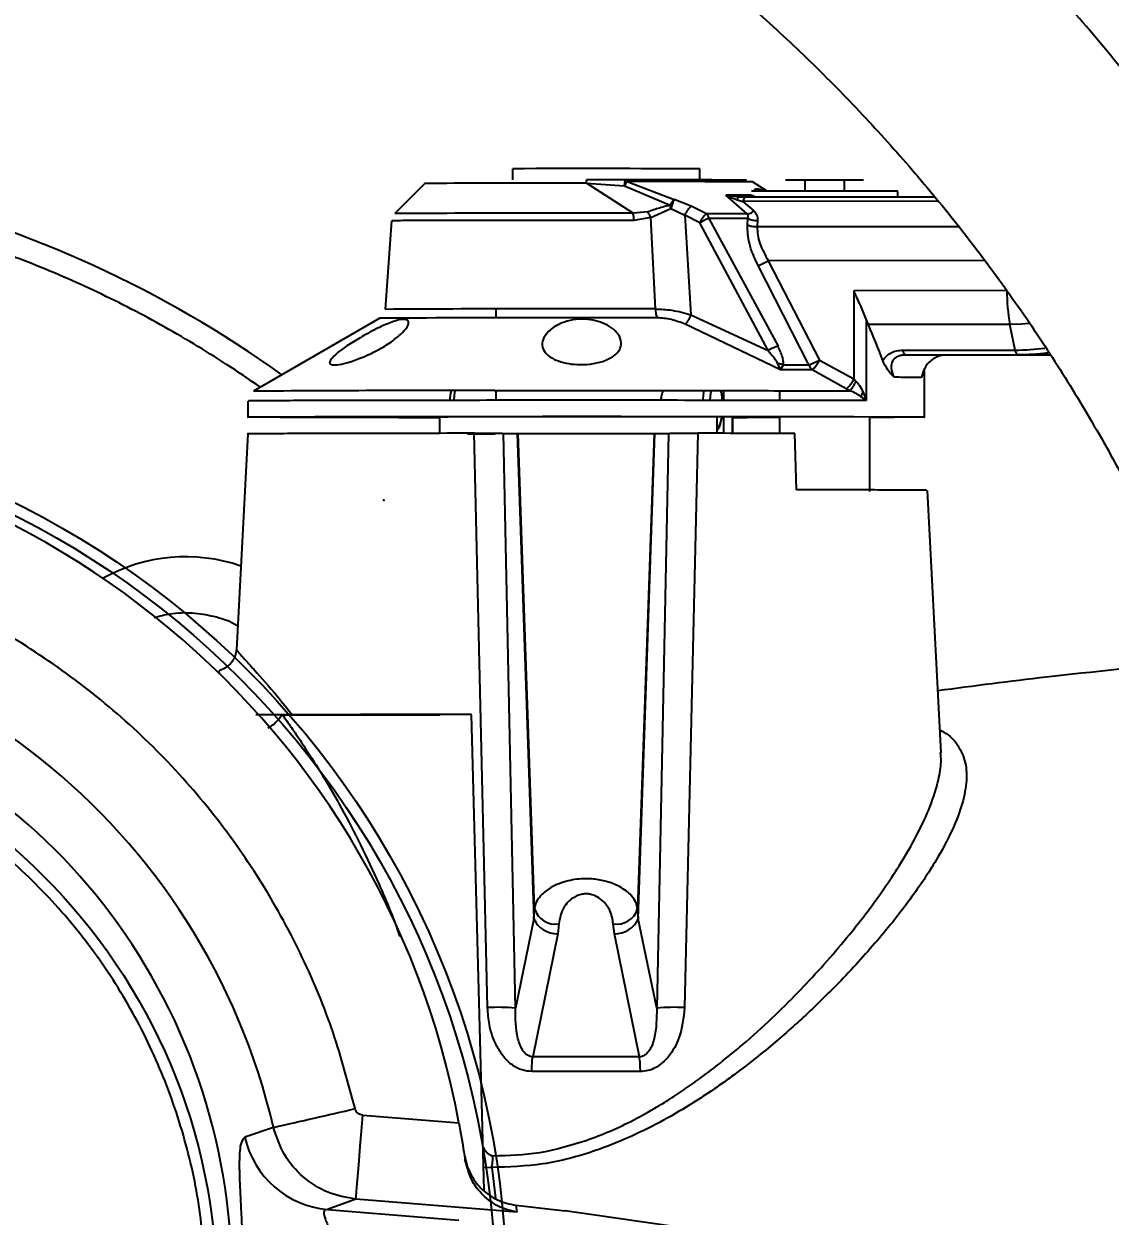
# Model space of a CAD drawing. Header units: millimetres. Extents: x 2016 to 4452, y 736 to 2459.
# Drawn here: x 3031.2 to 3127.5, y 1179.5 to 1285.2 of the extents above; entities that cross this region are included whole.
import ezdxf

# ---------------------------------------------------------------- set-up
doc = ezdxf.new("R2010")
doc.units = ezdxf.units.MM
doc.layers.add('AM_5', color=3, linetype='Continuous', lineweight=25)
doc.styles.add('SLDTEXTSTYLE1', font='txt.shx', dxfattribs={"width": 0.7, "bigfont": 'gbcbig.shx'})
doc.dimstyles.new('SLDDIMSTYLE12$0', dxfattribs={"dimtxt": 12, "dimasz": 10, "dimexe": 0, "dimexo": 0.0625, "dimgap": 0.875, "dimtad": 1, "dimdec": 1, "dimlfac": 1.8, "dimrnd": 1e-09, "dimzin": 12, "dimdsep": 46, "dimtxsty": 'SLDTEXTSTYLE1', "dimcen": 0.09, "dimdle": 8.16, "dimclrd": 3, "dimclre": 3, "dimadec": 0, "dimazin": 3, "dimtfac": 1, "dimtdec": 1, "dimtofl": 0, "dimtmove": 0, "dimatfit": 3, "dimfxl": 0, "dimfrac": 2, "dimtolj": 1, "dimlwd": 5, "dimlwe": 5, "dimarcsym": 0})
doc.dimstyles.new('SLDDIMSTYLE12$3', dxfattribs={"dimtxt": 12, "dimasz": 10, "dimexe": 0, "dimexo": 0.0625, "dimgap": 0.875, "dimtad": 1, "dimdec": 1, "dimlfac": 1.8, "dimrnd": 1e-09, "dimzin": 12, "dimdsep": 46, "dimtxsty": 'SLDTEXTSTYLE1', "dimcen": 0.09, "dimdle": 8.16, "dimclrd": 3, "dimclre": 3, "dimadec": 0, "dimazin": 3, "dimtfac": 1, "dimtdec": 1, "dimtofl": 0, "dimtmove": 0, "dimatfit": 3, "dimfxl": 0, "dimfrac": 2, "dimtolj": 1, "dimlwd": 5, "dimlwe": 5, "dimarcsym": 0})

# ---------------------------------------------------------------- blocks, each defined once
blk = doc.blocks.new('*D74')
at = {"layer": 'AM_5', "color": 3, "lineweight": 5, "transparency": 16777216}
blk.add_line((2995.83, 1173.04), (2995.83, 1356.14), dxfattribs=at)
at = {"layer": 'AM_5', "color": 3, "linetype": 'Continuous', "lineweight": 5, "transparency": 16777216}
for p, q in [((3005.83, 1356.14), (3163.07, 1356.14)), ((3173.07, 1246.84), (3173.07, 1356.14))]:
    blk.add_line(p, q, dxfattribs=at)
at = {"layer": 'AM_5', "color": 3, "transparency": 16777216}
for points in [[(3005.83, 1357.8), (3005.83, 1354.47), (2995.83, 1356.14)], [(3163.07, 1357.8), (3163.07, 1354.47), (3173.07, 1356.14)]]:
    blk.add_solid(points, dxfattribs=at)
at = {"layer": 'Defpoints', "color": 0, "transparency": 16777216}
for p in [(3173.07, 1356.14), (3173.07, 1246.77), (2995.83, 1172.98)]:
    blk.add_point(p, dxfattribs=at)
at = {"layer": 'AM_5', "color": 0, "transparency": 16777216, "insert": (3084.45, 1363.01), "char_height": 12, "attachment_point": 5, "style": 'SLDTEXTSTYLE1'}
blk.add_mtext('\\A1;178', dxfattribs=at)
blk = doc.blocks.new('*D63')
at = {"layer": 'AM_5', "color": 3, "lineweight": 5, "transparency": 16777216}
blk.add_line((3289.05, 1289.98), (3320.29, 1289.98), dxfattribs=at)
at = {"layer": 'AM_5', "color": 3, "linetype": 'Continuous', "lineweight": 5, "transparency": 16777216}
for p, q in [((3320.29, 1279.98), (3320.29, 1182.54)), ((2995.91, 1172.54), (3320.29, 1172.54))]:
    blk.add_line(p, q, dxfattribs=at)
at = {"layer": 'AM_5', "color": 3, "transparency": 16777216}
for points in [[(3318.63, 1279.98), (3321.96, 1279.98), (3320.29, 1289.98)], [(3318.63, 1182.54), (3321.96, 1182.54), (3320.29, 1172.54)]]:
    blk.add_solid(points, dxfattribs=at)
at = {"layer": 'Defpoints', "color": 0, "transparency": 16777216}
for p in [(3288.98, 1289.98), (2995.85, 1172.54), (3320.29, 1172.54)]:
    blk.add_point(p, dxfattribs=at)
at = {"layer": 'AM_5', "color": 0, "transparency": 16777216, "insert": (3313.42, 1231.26), "char_height": 12, "attachment_point": 5, "rotation": 90, "style": 'SLDTEXTSTYLE1'}
blk.add_mtext('\\A1;115', dxfattribs=at)
blk = doc.blocks.new('*D69')
at = {"layer": 'AM_5', "color": 3, "linetype": 'Continuous', "lineweight": 5, "transparency": 16777216}
blk.add_line((3142.27, 1341.24), (3116.46, 1309.19), dxfattribs=at)
at = {"layer": 'AM_5', "color": 3, "lineweight": 5, "transparency": 16777216}
for p, q in [((3063.05, 1242.99), (3063.23, 1242.99)), ((3063.14, 1242.9), (3063.14, 1243.08))]:
    blk.add_line(p, q, dxfattribs=at)
at = {"layer": 'AM_5', "color": 3, "transparency": 16777216}
blk.add_solid([(3115.16, 1310.24), (3117.76, 1308.15), (3110.19, 1301.41)], dxfattribs=at)
at = {"layer": 'Defpoints', "color": 0, "transparency": 16777216}
for p in [(3110.19, 1301.41), (3016.1, 1184.58)]:
    blk.add_point(p, dxfattribs=at)
at = {"layer": 'AM_5', "color": 0, "transparency": 16777216, "insert": (3127.14, 1333.43), "char_height": 12, "attachment_point": 5, "rotation": 51.1543, "style": 'SLDTEXTSTYLE1'}
blk.add_mtext('\\A1;%%C420', dxfattribs=at)

msp = doc.modelspace()

# ---------------------------------------------------------------- linework, layer by layer
at = {"color": 7, "linetype": 'Continuous', "lineweight": 25}
for p, q in [((3074.589, 1271.375), (3074.589, 1272.375)), ((3091.171, 1271.367), (3091.171, 1272.367)), ((3066.782, 1271.061), (3064.114, 1268.392)), ((3081.1, 1271.091), (3077.135, 1271.09)), ((3084.582, 1271.383), (3081.099, 1271.383)), ((3085.247, 1268.427), (3081.1, 1271.091)), ((3081.1, 1271.091), (3084.486, 1270.851)), ((3084.486, 1270.851), (3084.51, 1271.131)), ((3084.486, 1270.851), (3088.519, 1269.132)), ((3084.538, 1271.298), (3084.56, 1271.364)), ((3084.56, 1271.364), (3084.582, 1271.383)), ((3084.713, 1271.23), (3088.878, 1269.643)), ((3097.129, 1270.375), (3095.819, 1271.2)), ((3100.491, 1271.36), (3098.759, 1271.366)), ((3100.491, 1270.38), (3100.491, 1271.36)), ((3103.955, 1271.36), (3100.491, 1271.36)), ((3105.687, 1271.366), (3103.955, 1271.36)), ((3103.955, 1271.36), (3103.955, 1270.38)), ((3090.39, 1269.05), (3088.878, 1269.643)), ((3095.349, 1268.379), (3093.459, 1270.031)), ((3093.459, 1270.031), (3094.486, 1269.61)), ((3094.241, 1269.915), (3093.459, 1270.031)), ((3094.506, 1269.876), (3094.241, 1269.915)), ((3094.486, 1269.61), (3094.988, 1269.478)), ((3095.15, 1269.851), (3094.498, 1269.867)), ((3094.506, 1269.876), (3095.209, 1269.877)), ((3094.688, 1269.876), (3094.506, 1269.876)), ((3095.209, 1269.877), (3100.431, 1269.88)), ((3100.431, 1269.88), (3111.994, 1269.887)), ((3108.723, 1269.885), (3108.723, 1270.366)), ((3086.546, 1268.55), (3085.247, 1268.427)), ((3086.807, 1268.035), (3088.602, 1268.849)), ((3088.602, 1268.849), (3088.56, 1268.993)), ((3088.602, 1268.849), (3089.842, 1268.24)), ((3091.748, 1268.385), (3090.39, 1269.05)), ((3112.309, 1269.489), (3094.988, 1269.478)), ((3094.988, 1269.478), (3095.965, 1268.624)), ((3063.823, 1267.757), (3063.274, 1259.906)), ((3086.807, 1268.035), (3085.318, 1267.791)), ((3087.22, 1259.942), (3086.807, 1268.035)), ((3089.842, 1268.24), (3090.359, 1259.424)), ((3091.177, 1267.575), (3089.842, 1268.24)), ((3097.21, 1256.25), (3091.177, 1267.575)), ((3091.951, 1267.972), (3098.098, 1256.646)), ((3095.409, 1267.966), (3091.951, 1267.972)), ((3095.382, 1267.384), (3095.409, 1267.966)), ((3096.288, 1267.797), (3096.25, 1267.216)), ((3114.1, 1267.227), (3096.25, 1267.216)), ((3100.813, 1254.978), (3096.324, 1263.787)), ((3116.429, 1264.231), (3097.234, 1264.219)), ((3097.234, 1264.219), (3101.777, 1255.409)), ((3118.386, 1261.565), (3104.819, 1261.557)), ((3104.819, 1261.557), (3104.819, 1253.729)), ((3062.777, 1259.11), (3051.575, 1252.642)), ((3073.075, 1259.94), (3073.075, 1259.145)), ((3090.359, 1259.424), (3097.21, 1256.25)), ((3105.923, 1259.022), (3105.923, 1251.812)), ((3106.104, 1258.556), (3105.923, 1259.022)), ((3098.326, 1254.551), (3089.856, 1258.594)), ((3118.662, 1258.563), (3106.104, 1258.556)), ((3119.13, 1256.293), (3118.662, 1258.563)), ((3108.985, 1255.838), (3109.358, 1255.916)), ((3109.182, 1256.287), (3119.13, 1256.293)), ((3109.402, 1255.885), (3119.351, 1255.891)), ((3112.986, 1255.859), (3122.236, 1255.864)), ((3122.233, 1255.87), (3119.351, 1255.891)), ((3098.014, 1255.134), (3098.188, 1254.745)), ((3098.411, 1254.685), (3098.575, 1254.983)), ((3100.813, 1254.978), (3100.941, 1254.731)), ((3101.777, 1255.409), (3104.819, 1253.729)), ((3098.188, 1254.745), (3098.326, 1254.551)), ((3098.411, 1254.685), (3098.188, 1254.745)), ((3098.326, 1254.551), (3098.411, 1254.685)), ((3100.941, 1254.731), (3101.12, 1254.544)), ((3104.148, 1252.864), (3101.12, 1254.544)), ((3104.819, 1253.729), (3104.994, 1253.545)), ((3111.075, 1250.354), (3111.075, 1254.608)), ((3073.075, 1252.703), (3073.075, 1252.532)), ((3093.299, 1251.835), (3093.299, 1252.699)), ((3098.223, 1252.694), (3098.223, 1251.829)), ((3104.496, 1252.681), (3104.148, 1252.864)), ((3051.075, 1251.776), (3051.075, 1250.354)), ((3073.075, 1252.526), (3073.079, 1251.838)), ((3105.923, 1251.812), (3105.432, 1252.189)), ((3105.64, 1252.565), (3105.923, 1251.812)), ((3068.075, 1250.354), (3068.075, 1248.854)), ((3092.706, 1248.866), (3092.706, 1250.366)), ((3093.299, 1248.855), (3093.299, 1250.366)), ((3094.075, 1250.354), (3094.016, 1250.356)), ((3094.016, 1250.356), (3094.016, 1248.856)), ((3094.075, 1248.854), (3094.075, 1250.354)), ((3098.223, 1250.366), (3098.223, 1248.906)), ((3106.223, 1243.767), (3106.223, 1250.366)), ((3051.075, 1248.854), (3050.071, 1229.709)), ((3070.557, 1248.853), (3073.003, 1248.854)), ((3072.337, 1197.993), (3071.152, 1248.914)), ((3074.812, 1197.955), (3073.752, 1248.911)), ((3073.752, 1248.911), (3074.964, 1248.901)), ((3074.964, 1248.901), (3076.453, 1205.882)), ((3074.964, 1248.901), (3075.042, 1248.9)), ((3076.504, 1206.769), (3075.042, 1248.9)), ((3087.108, 1248.9), (3085.646, 1206.769)), ((3085.697, 1205.882), (3087.186, 1248.901)), ((3087.108, 1248.9), (3087.186, 1248.901)), ((3087.186, 1248.901), (3088.398, 1248.911)), ((3088.398, 1248.911), (3087.338, 1197.955)), ((3090.998, 1248.914), (3089.813, 1197.993)), ((3099.733, 1243.904), (3099.583, 1248.904)), ((3112.557, 1220.573), (3111.337, 1243.854)), ((3072.029, 1181.804), (3070.925, 1223.968)), ((3076.453, 1205.882), (3076.504, 1206.769)), ((3085.646, 1206.769), (3085.697, 1205.882)), ((3076.453, 1205.882), (3074.812, 1197.955)), ((3078.664, 1205.422), (3078.559, 1204.535)), ((3083.591, 1204.535), (3083.486, 1205.422)), ((3087.338, 1197.955), (3085.697, 1205.882)), ((3078.559, 1204.535), (3076.344, 1193.635)), ((3085.806, 1193.635), (3083.591, 1204.535)), ((3061.27, 1188.458), (3069.808, 1187.769)), ((3053.356, 1187.372), (3050.822, 1186.503)), ((3070.284, 1184.89), (3070.551, 1183.853)), ((3071.976, 1183.839), (3072.71, 1183.822)), ((3072.71, 1183.822), (3073.036, 1181.113)), ((3060.668, 1181.011), (3058.136, 1180.095)), ((3074.946, 1179.86), (3060.668, 1181.011)), ((3058.136, 1180.095), (3069.8, 1179.155)), ((3074.855, 1180.484), (3079.215, 1179.99)), ((3074.855, 1180.484), (3074.946, 1179.86))]:
    msp.add_line(p, q, dxfattribs=at)
at = {"color": 7, "linetype": 'Continuous', "lineweight": 25, "flags": 128}
for points in [[(3087.392, 1259.146), (3086.017, 1259.147), (3084.612, 1259.148), (3083.185, 1259.148), (3081.745, 1259.149), (3080.3, 1259.149), (3078.86, 1259.148), (3077.435, 1259.148), (3076.031, 1259.147)], [(3120.372, 1258.646), (3119.673, 1258.592), (3118.662, 1258.563)], [(3119.351, 1255.891), (3119.319, 1255.898), (3119.288, 1255.919), (3119.257, 1255.952), (3119.228, 1255.998), (3119.2, 1256.056), (3119.174, 1256.125), (3119.151, 1256.204), (3119.13, 1256.293)], [(3098.575, 1254.983), (3098.87, 1254.982), (3099.161, 1254.982), (3099.448, 1254.981), (3099.73, 1254.98), (3100.008, 1254.98), (3100.281, 1254.979), (3100.549, 1254.978), (3100.813, 1254.978)], [(3069.44, 1252.7), (3069.384, 1252.308), (3069.345, 1251.841)], [(3091.453, 1251.847), (3091.493, 1252.322), (3091.552, 1252.728)], [(3068.075, 1250.296), (3067.246, 1250.297), (3064.449, 1250.3), (3061.846, 1250.304), (3059.469, 1250.309), (3057.346, 1250.314), (3055.5, 1250.32), (3053.955, 1250.326), (3052.727, 1250.333), (3051.832, 1250.339), (3051.279, 1250.346), (3051.076, 1250.353), (3051.224, 1250.36), (3051.723, 1250.367), (3052.566, 1250.373), (3053.743, 1250.38), (3055.24, 1250.386), (3057.04, 1250.392), (3059.122, 1250.397), (3061.462, 1250.402), (3064.031, 1250.406), (3066.8, 1250.41), (3069.737, 1250.413), (3072.806, 1250.415), (3075.972, 1250.417), (3079.199, 1250.418), (3082.447, 1250.418), (3085.679, 1250.417), (3088.857, 1250.415), (3091.944, 1250.413), (3094.904, 1250.41), (3097.701, 1250.407), (3100.303, 1250.403), (3102.68, 1250.398), (3104.804, 1250.393), (3106.649, 1250.387), (3108.195, 1250.381), (3109.423, 1250.375), (3110.318, 1250.368), (3110.871, 1250.361), (3111.074, 1250.354), (3110.925, 1250.347), (3110.427, 1250.34), (3109.584, 1250.334), (3108.407, 1250.327), (3106.91, 1250.321), (3106.223, 1250.319)], [(3062.798, 1250.369), (3063.838, 1250.37), (3064.661, 1250.372), (3065.178, 1250.374), (3065.332, 1250.377), (3065.107, 1250.379), (3064.527, 1250.381), (3063.655, 1250.383), (3062.586, 1250.384), (3061.436, 1250.384), (3060.328, 1250.383), (3059.384, 1250.382), (3058.705, 1250.38), (3058.365, 1250.377), (3058.401, 1250.375), (3058.809, 1250.373), (3059.544, 1250.371), (3060.528, 1250.369), (3061.653, 1250.369), (3062.798, 1250.369)], [(3068.075, 1250.351), (3067.565, 1250.35), (3067.189, 1250.348), (3067.041, 1250.347), (3067.136, 1250.345), (3067.466, 1250.343), (3067.997, 1250.342), (3068.075, 1250.342)], [(3081.656, 1250.393), (3082.696, 1250.394), (3083.519, 1250.396), (3084.035, 1250.398), (3084.189, 1250.401), (3083.964, 1250.403), (3083.385, 1250.405), (3082.513, 1250.407), (3081.444, 1250.408), (3080.293, 1250.408), (3079.186, 1250.407), (3078.241, 1250.406), (3077.562, 1250.404), (3077.223, 1250.402), (3077.259, 1250.399), (3077.666, 1250.397), (3078.402, 1250.395), (3079.386, 1250.394), (3080.511, 1250.393), (3081.656, 1250.393)], [(3094.016, 1250.356), (3094.584, 1250.357), (3094.961, 1250.359), (3095.109, 1250.36), (3095.013, 1250.362), (3094.684, 1250.364), (3094.153, 1250.365), (3093.472, 1250.366), (3092.706, 1250.366)], [(3098.223, 1250.301), (3098.119, 1250.301), (3095.35, 1250.297), (3094.075, 1250.296)], [(3085.806, 1193.635), (3084.629, 1193.636), (3083.447, 1193.636), (3082.262, 1193.636), (3081.075, 1193.636), (3079.888, 1193.636), (3078.703, 1193.636), (3077.521, 1193.636), (3076.344, 1193.635)], [(3085.891, 1192.327), (3084.693, 1192.327), (3083.49, 1192.328), (3082.283, 1192.328), (3081.075, 1192.328), (3079.867, 1192.328), (3078.66, 1192.328), (3077.457, 1192.327), (3076.259, 1192.327)], [(3060.668, 1181.011), (3060.685, 1181.225), (3060.724, 1181.697), (3060.781, 1182.41), (3060.856, 1183.338), (3060.946, 1184.449), (3061.047, 1185.703), (3061.157, 1187.055), (3061.27, 1188.458)]]:
    msp.add_lwpolyline(points, dxfattribs=at)
at = {"color": 7, "linetype": 'Continuous', "lineweight": 25}
for centre, radius in [((2995.554, 1172.413), 78.5), ((2995.554, 1172.413), 77.5), ((2995.849, 1172.539), 52.5)]:
    msp.add_circle(centre, radius, dxfattribs=at)
for centre, radius, start, end in [((3080.875, -3034.984), 4307.364, 89.863044, 90.083616), ((3074.577, 346.231), 924.863, 89.841485, 90.482886), ((3087.192, 149.698), 1121.535, 89.559285, 90.126636), ((2995.554, 1172.413), 100.5, 54.37065, 76.35965), ((3090.048, -226.312), 1496.347, 89.785585, 89.869384), ((3102.13, 101.732), 1168.654, 89.676774, 90.313028), ((3078.721, -1166.399), 2434.835, 89.84643, 90.343727), ((3086.377, -2629.133), 3897.522, 89.868101, 89.921049), ((3133.645, 1261.453), 15.259, 179.57667, 190.91491), ((3073.009, -16.524), 1275.675, 89.864263, 90.459581), ((3079.593, -1654.061), 2914.012, 89.850034, 90.320855), ((3119.118, 1276.269), 19.976, 270.03668, 277.56628), ((3119.338, 1276.237), 20.345, 270.03668, 277.54673), ((3090.528, -2987.83), 4242.388, 89.85695, 89.894675), ((3068.269, -873.77), 2126.477, 89.874039, 90.449805), ((3081.833, -1612.671), 2863.057, 89.782405, 90.275337), ((2996.075, 1174.039), 75, 10.54851, 92.46086), ((3045.571, 1222.966), 15, 70.97396, 119.21781), ((2996.075, 1174.05), 58.809, 13.09228, 89.91829), ((2996.075, 1174.13), 53.574, 308.26934, 171.50515), ((3078.349, 1207.323), 1.927, 196.70211, 279.40565), ((3083.801, 1207.323), 1.927, 260.59454, 343.29737), ((3078.504, 1206.769), 2.234, 203.39428, 271.42772), ((3083.646, 1206.769), 2.234, 268.57245, 336.60531), ((3073.327, 1181.849), 16.174, 84.73329, 93.50893), ((3088.823, 1181.849), 16.174, 86.49111, 95.26667), ((3075.866, 1192.331), 10.025, 359.97591, 7.47448), ((2785.941, 2363.252), 1205.904, 282.812128, 283.164856), ((3058.891, 1188.335), 8.275, 192.79006, 264.76479)]:
    msp.add_arc(centre, radius, start, end, dxfattribs=at)
msp.add_ellipse((3081.075, 1246.52), major_axis=(-15.33, 38.74), ratio=0.6656463, start_param=4.677315, end_param=4.7599615, dxfattribs=at)
for points, knots in [([(2995.642, 1003.807), (2998.202, 1003.832), (3001.783, 1003.867), (3007.052, 1004.146), (3011.516, 1004.481), (3016.832, 1005.047), (3022.401, 1005.82), (3028.215, 1006.83), (3034.186, 1008.086), (3040.262, 1009.597), (3046.4, 1011.368), (3052.565, 1013.402), (3058.729, 1015.701), (3064.866, 1018.267), (3070.954, 1021.097), (3076.973, 1024.191), (3082.906, 1027.545), (3088.735, 1031.158), (3094.445, 1035.023), (3100.021, 1039.137), (3105.448, 1043.494), (3110.714, 1048.089), (3115.805, 1052.913), (3120.71, 1057.961), (3125.417, 1063.224), (3129.914, 1068.694), (3134.193, 1074.362), (3138.241, 1080.219), (3142.051, 1086.256), (3145.613, 1092.462), (3148.918, 1098.826), (3151.959, 1105.339), (3154.728, 1111.988), (3157.218, 1118.762), (3159.424, 1125.65), (3161.338, 1132.639), (3162.957, 1139.717), (3164.275, 1146.87), (3165.288, 1154.087), (3165.992, 1161.354), (3166.385, 1168.659), (3166.464, 1175.986), (3166.227, 1183.325), (3165.673, 1190.659), (3164.8, 1197.977), (3163.61, 1205.264), (3162.102, 1212.507), (3160.277, 1219.691), (3158.136, 1226.804), (3155.683, 1233.831), (3152.918, 1240.76), (3149.845, 1247.576), (3146.468, 1254.267), (3142.79, 1260.819), (3138.817, 1267.219), (3134.552, 1273.454), (3130.001, 1279.512), (3125.169, 1285.381), (3120.061, 1291.047), (3114.685, 1296.5), (3109.238, 1301.547), (3103.765, 1306.199), (3098.307, 1310.469), (3092.682, 1314.511), (3086.9, 1318.32), (3080.973, 1321.888), (3074.91, 1325.21), (3068.724, 1328.28), (3062.428, 1331.094), (3056.034, 1333.645), (3049.559, 1335.932), (3043.021, 1337.948), (3036.446, 1339.69), (3029.874, 1341.155), (3023.38, 1342.337), (3017.09, 1343.234), (3011.567, 1343.817), (3006.684, 1344.185), (3001.86, 1344.425), (2995.885, 1344.542), (2990.368, 1344.431), (2985.099, 1344.16), (2980.635, 1343.822), (2975.319, 1343.257), (2969.75, 1342.484), (2963.936, 1341.474), (2957.965, 1340.218), (2951.889, 1338.707), (2945.751, 1336.936), (2939.586, 1334.902), (2933.422, 1332.603), (2927.285, 1330.037), (2921.197, 1327.207), (2915.178, 1324.113), (2909.245, 1320.759), (2903.416, 1317.146), (2897.706, 1313.281), (2892.131, 1309.167), (2886.703, 1304.81), (2881.438, 1300.215), (2876.346, 1295.391), (2871.441, 1290.343), (2866.735, 1285.08), (2862.237, 1279.61), (2857.959, 1273.942), (2853.91, 1268.085), (2850.1, 1262.048), (2846.538, 1255.842), (2843.234, 1249.478), (2840.191, 1242.966), (2837.429, 1236.314), (2835.092, 1230.032), (2833.813, 1225.927), (2833.25, 1224.118)], [0, 0, 0, 0, 0.01020738, 0.01427401, 0.02103699, 0.02805607, 0.03558666, 0.0434511, 0.05157826, 0.05991132, 0.06840986, 0.07704394, 0.08579098, 0.09463359, 0.10355821, 0.11255405, 0.12161242, 0.13072624, 0.1398897, 0.14909794, 0.15834689, 0.16763314, 0.17695375, 0.18630622, 0.19568842, 0.20509849, 0.21453484, 0.22399606, 0.23348097, 0.24298851, 0.25251779, 0.26206801, 0.27163852, 0.28122873, 0.29083816, 0.30046642, 0.31011319, 0.31977821, 0.32946132, 0.33916239, 0.34888138, 0.35861831, 0.36837328, 0.37814642, 0.38793798, 0.39774825, 0.40757761, 0.41742653, 0.42729557, 0.4371854, 0.4470968, 0.45703069, 0.46698816, 0.47697044, 0.48697902, 0.49701559, 0.50708218, 0.51718117, 0.52731537, 0.53748817, 0.54770366, 0.5569145, 0.56612256, 0.57532659, 0.5845258, 0.59371913, 0.60290519, 0.61208206, 0.62124705, 0.63039624, 0.63952364, 0.64861966, 0.65766788, 0.66663751, 0.67546331, 0.68397889, 0.69196332, 0.69760555, 0.70350123, 0.71121989, 0.72142727, 0.72549391, 0.73225688, 0.73927596, 0.74680655, 0.754671, 0.76279816, 0.77113122, 0.77962976, 0.78826384, 0.79701087, 0.80585349, 0.81477811, 0.82377394, 0.83283231, 0.84194614, 0.85110959, 0.86031783, 0.86956679, 0.87885303, 0.88817364, 0.89752611, 0.90690831, 0.91631839, 0.92575473, 0.93521596, 0.94470086, 0.95420841, 0.96373768, 0.97328791, 0.98285841, 0.99244862, 1, 1, 1, 1]), ([(2996.458, 1324.497), (2998.859, 1324.459), (3002.217, 1324.407), (3007.16, 1324.103), (3011.35, 1323.746), (3016.337, 1323.155), (3021.558, 1322.355), (3027.004, 1321.318), (3032.592, 1320.034), (3038.271, 1318.495), (3043.999, 1316.697), (3049.743, 1314.637), (3055.473, 1312.313), (3061.165, 1309.725), (3066.797, 1306.875), (3072.349, 1303.765), (3077.802, 1300.399), (3083.139, 1296.779), (3088.345, 1292.913), (3093.404, 1288.804), (3098.302, 1284.46), (3103.025, 1279.887), (3107.561, 1275.094), (3111.897, 1270.088), (3116.022, 1264.879), (3119.924, 1259.475), (3123.593, 1253.888), (3127.02, 1248.127), (3130.194, 1242.203), (3133.108, 1236.128), (3135.752, 1229.913), (3138.121, 1223.571), (3140.205, 1217.114), (3142, 1210.555), (3143.5, 1203.906), (3144.698, 1197.183), (3145.595, 1190.397), (3146.171, 1183.563), (3146.445, 1177.496), (3146.393, 1173.713), (3146.373, 1172.219)], [0, 0, 0, 0, 0.0302952, 0.0423856, 0.0624901, 0.08336, 0.1057536, 0.1291426, 0.1533151, 0.1781023, 0.2033838, 0.2290707, 0.2550958, 0.2814075, 0.3079654, 0.3347376, 0.3616982, 0.3888263, 0.4161047, 0.4435189, 0.4710571, 0.4987089, 0.526466, 0.5543209, 0.5822674, 0.6103001, 0.6384144, 0.6666062, 0.6948723, 0.7232096, 0.7516156, 0.7800883, 0.8086258, 0.8372268, 0.86589, 0.8946146, 0.9234, 0.9522458, 0.9811519, 1, 1, 1, 1]), ([(3084.713, 1271.23), (3084.676, 1271.181), (3084.601, 1271.084), (3084.524, 1270.929), (3084.486, 1270.851)], [0, 0, 0, 0, 0.4999999, 1, 1, 1, 1]), ([(3084.51, 1271.131), (3084.514, 1271.147), (3084.522, 1271.181), (3084.528, 1271.213), (3084.53, 1271.254), (3084.536, 1271.278), (3084.538, 1271.297), (3084.538, 1271.298), (3084.538, 1271.298), (3084.538, 1271.298), (3084.538, 1271.298), (3084.538, 1271.298)], [0, 0, 0, 0, 0.2389858, 0.5080398, 0.541991, 0.9779056, 0.9941787, 0.998396, 0.9995247, 0.9999424, 1, 1, 1, 1]), ([(3091.347, 1271.332), (3092.12, 1271.334), (3093.692, 1271.339), (3095.027, 1271.346), (3095.447, 1271.354), (3094.885, 1271.362), (3093.417, 1271.369), (3091.086, 1271.376), (3088.081, 1271.38), (3085.735, 1271.382), (3084.582, 1271.383)], [0, 0, 0, 0, 0.12285433, 0.25, 0.37714567, 0.5, 0.62285433, 0.75, 0.87714567, 1, 1, 1, 1]), ([(3088.878, 1269.643), (3088.821, 1269.583), (3088.707, 1269.463), (3088.582, 1269.243), (3088.519, 1269.132)], [0, 0, 0, 0, 0.49999976, 1, 1, 1, 1]), ([(3088.878, 1269.643), (3088.857, 1269.589), (3088.822, 1269.499), (3088.75, 1269.3), (3088.679, 1269.091), (3088.627, 1268.928), (3088.602, 1268.849)], [0, 0, 0, 0, 0.3020871, 0.5042566, 0.7573872, 1, 1, 1, 1]), ([(3094.506, 1269.876), (3094.504, 1269.873), (3094.5, 1269.867), (3094.495, 1269.812), (3094.49, 1269.728), (3094.488, 1269.649), (3094.486, 1269.61)], [0, 0, 0, 0, 0.2509657, 0.5042502, 0.7553533, 1, 1, 1, 1]), ([(3095.648, 1270.024), (3095.705, 1270.022), (3095.783, 1270.018), (3095.898, 1269.981), (3095.927, 1269.971)], [0, 0, 0, 0, 0.73900763, 1, 1, 1, 1]), ([(3096.077, 1269.877), (3096.008, 1269.883), (3095.856, 1269.896), (3095.721, 1269.979), (3095.648, 1270.024)], [0, 0, 0, 0, 0.4538423, 1, 1, 1, 1]), ([(3096.231, 1270.565), (3096.082, 1270.556), (3095.928, 1270.546), (3095.977, 1270.376), (3095.979, 1270.37)], [0, 0, 0, 0, 0.9654312, 1, 1, 1, 1]), ([(3096.891, 1270.374), (3096.885, 1270.377), (3096.562, 1270.544), (3096.395, 1270.555), (3096.231, 1270.565)], [0, 0, 0, 0, 0.01826751, 1, 1, 1, 1]), ([(3088.519, 1269.132), (3088.405, 1269.107), (3088.091, 1269.037), (3087.424, 1268.837), (3086.89, 1268.662), (3086.546, 1268.55)], [0, 0, 0, 0, 0.1685849, 0.4640042, 1, 1, 1, 1]), ([(3086.807, 1268.035), (3086.768, 1268.129), (3086.691, 1268.316), (3086.594, 1268.472), (3086.546, 1268.55)], [0, 0, 0, 0, 0.5021578, 1, 1, 1, 1]), ([(3088.56, 1268.993), (3088.56, 1268.993), (3088.56, 1268.993), (3088.559, 1268.994), (3088.559, 1268.995), (3088.558, 1268.998), (3088.557, 1269.003), (3088.554, 1269.014), (3088.548, 1269.034), (3088.536, 1269.075), (3088.526, 1269.11), (3088.519, 1269.132)], [0, 0, 0, 0, 0.0018062, 0.0050143, 0.0156365, 0.0312939, 0.0626084, 0.1252346, 0.2504656, 0.5007583, 1, 1, 1, 1]), ([(3089.842, 1268.24), (3089.883, 1268.326), (3089.968, 1268.501), (3090.115, 1268.739), (3090.263, 1268.936), (3090.348, 1269.013), (3090.39, 1269.05)], [0, 0, 0, 0, 0.2446192, 0.500002, 0.7553836, 1, 1, 1, 1]), ([(3095.349, 1268.379), (3095.397, 1268.381), (3095.492, 1268.385), (3095.649, 1268.434), (3095.81, 1268.512), (3095.913, 1268.587), (3095.965, 1268.624)], [0, 0, 0, 0, 0.24745294, 0.49996774, 0.75249916, 1, 1, 1, 1]), ([(3095.965, 1268.624), (3096.063, 1268.513), (3096.271, 1268.276), (3096.282, 1267.963), (3096.288, 1267.797)], [0, 0, 0, 0, 0.4714528, 1, 1, 1, 1]), ([(3052.194, 1253), (3051.207, 1253.693), (3048.32, 1255.645), (3043.415, 1258.592), (3037.404, 1261.665), (3032.721, 1263.669), (3029.469, 1264.897), (3027.714, 1265.521), (3025.949, 1266.112), (3024.174, 1266.67), (3022.387, 1267.193), (3020.591, 1267.686), (3019.386, 1267.985), (3018.783, 1268.135)], [0.65781874, 0.65781874, 0.65781874, 0.65781874, 0.69137704, 0.75475777, 0.81692516, 0.87909753, 0.89638416, 0.91365554, 0.93091785, 0.94817727, 0.96543998, 0.98271217, 1, 1, 1, 1]), ([(3085.318, 1267.791), (3083.828, 1267.791), (3080.847, 1267.792), (3076.313, 1267.791), (3072.128, 1267.787), (3068.543, 1267.781), (3065.842, 1267.773), (3064.123, 1267.764), (3063.945, 1267.758), (3063.859, 1267.755)], [0, 0, 0, 0, 0.1441916, 0.2883832, 0.4325748, 0.5767663, 0.7209579, 0.8651495, 1, 1, 1, 1]), ([(3091.177, 1267.575), (3091.221, 1267.662), (3091.311, 1267.839), (3091.465, 1268.078), (3091.618, 1268.275), (3091.705, 1268.349), (3091.748, 1268.385)], [0, 0, 0, 0, 0.2444002, 0.4999702, 0.7555548, 1, 1, 1, 1]), ([(3091.579, 1267.801), (3091.578, 1267.801), (3091.578, 1267.801), (3091.577, 1267.801), (3091.575, 1267.8), (3091.571, 1267.797), (3091.563, 1267.794), (3091.549, 1267.786), (3091.519, 1267.771), (3091.46, 1267.739), (3091.342, 1267.674), (3091.243, 1267.615), (3091.177, 1267.575)], [0, 0, 0, 0, 0.001045, 0.0030652, 0.0082812, 0.0169208, 0.0325456, 0.063795, 0.126292, 0.2512729, 0.5011292, 1, 1, 1, 1]), ([(3091.951, 1267.972), (3091.893, 1267.948), (3091.778, 1267.901), (3091.645, 1267.834), (3091.579, 1267.801)], [0, 0, 0, 0, 0.5000001, 1, 1, 1, 1]), ([(3091.748, 1268.385), (3091.79, 1268.329), (3091.874, 1268.218), (3091.925, 1268.054), (3091.951, 1267.972)], [0, 0, 0, 0, 0.49999998, 1, 1, 1, 1]), ([(3095.409, 1267.966), (3095.433, 1268.045), (3095.468, 1268.156), (3095.423, 1268.298), (3095.373, 1268.353), (3095.349, 1268.379)], [0, 0, 0, 0, 0.5577985, 0.7889165, 1, 1, 1, 1]), ([(3095.409, 1267.966), (3095.47, 1267.935), (3095.595, 1267.872), (3095.819, 1267.813), (3096.056, 1267.784), (3096.211, 1267.793), (3096.288, 1267.797)], [0, 0, 0, 0, 0.2465016, 0.5000043, 0.7535047, 1, 1, 1, 1]), ([(3096.324, 1263.787), (3096.017, 1264.454), (3095.449, 1265.688), (3095.403, 1266.849), (3095.382, 1267.384)], [0, 0, 0, 0, 0.5395057, 1, 1, 1, 1]), ([(3096.25, 1267.216), (3096.176, 1267.212), (3096.025, 1267.204), (3095.793, 1267.233), (3095.57, 1267.291), (3095.444, 1267.353), (3095.382, 1267.384)], [0, 0, 0, 0, 0.2424887, 0.4944093, 0.7492399, 1, 1, 1, 1]), ([(3096.25, 1267.216), (3096.256, 1266.983), (3096.266, 1266.511), (3096.528, 1265.48), (3096.952, 1264.724), (3097.234, 1264.219)], [0, 0, 0, 0, 0.2446516, 0.496463, 1, 1, 1, 1]), ([(3096.324, 1263.787), (3096.384, 1263.81), (3096.509, 1263.855), (3096.744, 1263.961), (3096.995, 1264.086), (3097.156, 1264.175), (3097.234, 1264.219)], [0, 0, 0, 0, 0.2450752, 0.4999959, 0.754919, 1, 1, 1, 1]), ([(3105.923, 1259.022), (3105.763, 1259.416), (3105.43, 1260.238), (3105.013, 1261.105), (3104.821, 1261.553), (3104.819, 1261.557)], [0, 0, 0, 0, 0.4777794, 0.9949854, 1, 1, 1, 1]), ([(3058.469, 1255.492), (3058.628, 1255.662), (3058.945, 1256.002), (3059.876, 1256.672), (3061.05, 1257.41), (3062.402, 1258.154), (3063.617, 1258.71), (3064.523, 1258.996), (3065.082, 1259.037), (3065.35, 1258.873), (3065.34, 1258.608), (3065.147, 1258.216), (3064.675, 1257.676), (3063.704, 1256.923), (3062.444, 1256.18), (3061.066, 1255.552), (3059.845, 1255.14), (3058.963, 1254.962), (3058.456, 1254.983), (3058.27, 1255.157), (3058.402, 1255.38), (3058.469, 1255.492)], [0, 0, 0, 0, 0.0572959, 0.1144064, 0.1768523, 0.2429092, 0.3066203, 0.3511087, 0.3957411, 0.4371029, 0.4799762, 0.5018932, 0.5637013, 0.6253391, 0.691324, 0.755612, 0.8133895, 0.8639885, 0.9099509, 0.954615, 1, 1, 1, 1]), ([(3077.327, 1257.385), (3077.49, 1257.63), (3077.818, 1258.123), (3078.787, 1258.684), (3079.891, 1258.997), (3080.952, 1259.064), (3081.953, 1258.919), (3082.833, 1258.604), (3083.581, 1258.125), (3084.11, 1257.49), (3084.242, 1256.869), (3084.058, 1256.268), (3083.577, 1255.733), (3082.643, 1255.273), (3081.485, 1255.024), (3080.325, 1254.984), (3079.269, 1255.115), (3078.36, 1255.395), (3077.646, 1255.821), (3077.21, 1256.392), (3077.149, 1256.941), (3077.285, 1257.28), (3077.327, 1257.385)], [0, 0, 0, 0, 0.0630873, 0.1264409, 0.1716731, 0.2170721, 0.2586063, 0.3010345, 0.3488827, 0.4046229, 0.4677415, 0.5043275, 0.5626365, 0.6211682, 0.6738653, 0.7209892, 0.765716, 0.8111393, 0.8597724, 0.9135175, 0.9733138, 1, 1, 1, 1]), ([(3087.22, 1259.942), (3087.718, 1259.92), (3088.776, 1259.875), (3089.812, 1259.58), (3090.359, 1259.424)], [0, 0, 0, 0, 0.47138522, 1, 1, 1, 1]), ([(3089.856, 1258.594), (3089.456, 1258.743), (3088.859, 1258.967), (3088.005, 1259.122), (3087.595, 1259.138), (3087.392, 1259.146)], [0, 0, 0, 0, 0.5029054, 0.7521632, 1, 1, 1, 1]), ([(3090.359, 1259.424), (3090.322, 1259.335), (3090.246, 1259.154), (3090.111, 1258.91), (3089.975, 1258.709), (3089.895, 1258.632), (3089.856, 1258.594)], [0, 0, 0, 0, 0.2469575, 0.5031703, 0.7576949, 1, 1, 1, 1]), ([(3098.098, 1256.646), (3098.037, 1256.626), (3097.913, 1256.585), (3097.683, 1256.489), (3097.442, 1256.375), (3097.286, 1256.291), (3097.21, 1256.25)], [0, 0, 0, 0, 0.2454955, 0.5000002, 0.7545047, 1, 1, 1, 1]), ([(3097.21, 1256.25), (3097.377, 1256.063), (3097.622, 1255.787), (3097.892, 1255.409), (3097.974, 1255.223), (3098.014, 1255.134)], [0, 0, 0, 0, 0.5250925, 0.7733354, 1, 1, 1, 1]), ([(3098.575, 1254.983), (3098.576, 1255.09), (3098.579, 1255.319), (3098.451, 1255.887), (3098.244, 1256.331), (3098.098, 1256.646)], [0, 0, 0, 0, 0.205768, 0.4381197, 1, 1, 1, 1]), ([(3107.384, 1255.36), (3107.481, 1255.5), (3107.672, 1255.774), (3108.105, 1256.064), (3108.61, 1256.252), (3108.988, 1256.275), (3109.182, 1256.287)], [0, 0, 0, 0, 0.2643559, 0.5182914, 0.7521507, 1, 1, 1, 1]), ([(3108.39, 1253.88), (3108.281, 1254.161), (3108.088, 1254.663), (3108.195, 1255.262), (3108.467, 1255.593), (3108.707, 1255.758), (3108.905, 1255.811), (3108.991, 1255.834)], [0, 0, 0, 0, 0.3799305, 0.6784143, 0.7999061, 0.9131646, 1, 1, 1, 1]), ([(3108.991, 1255.834), (3109.009, 1255.841), (3109.131, 1255.882), (3109.278, 1255.884), (3109.402, 1255.885)], [0, 0, 0, 0, 0.1469409, 1, 1, 1, 1]), ([(3109.338, 1255.913), (3109.318, 1255.936), (3109.278, 1255.982), (3109.224, 1256.111), (3109.196, 1256.228), (3109.182, 1256.287)], [0, 0, 0, 0, 0.331135, 0.6655675, 1, 1, 1, 1]), ([(3109.402, 1255.885), (3109.381, 1255.886), (3109.359, 1255.886), (3109.339, 1255.913), (3109.338, 1255.913)], [0, 0, 0, 0, 0.9902361, 1, 1, 1, 1]), ([(3112.986, 1255.859), (3112.867, 1255.852), (3112.635, 1255.84), (3112.273, 1255.735), (3111.929, 1255.569), (3111.474, 1255.236), (3111.009, 1254.641), (3110.883, 1254.142), (3110.813, 1253.862)], [0, 0, 0, 0, 0.0980067, 0.1918298, 0.2920342, 0.399514, 0.6638623, 1, 1, 1, 1]), ([(3098.014, 1255.134), (3098.113, 1255.121), (3098.316, 1255.096), (3098.488, 1255.021), (3098.575, 1254.983)], [0, 0, 0, 0, 0.4911669, 1, 1, 1, 1]), ([(3100.813, 1254.978), (3100.874, 1254.998), (3100.999, 1255.039), (3101.249, 1255.145), (3101.518, 1255.271), (3101.692, 1255.364), (3101.777, 1255.409)], [0, 0, 0, 0, 0.2443748, 0.5000003, 0.7556255, 1, 1, 1, 1]), ([(3101.12, 1254.544), (3101.164, 1254.574), (3101.254, 1254.633), (3101.432, 1254.841), (3101.617, 1255.11), (3101.724, 1255.311), (3101.777, 1255.409)], [0, 0, 0, 0, 0.2425915, 0.5000001, 0.7574087, 1, 1, 1, 1]), ([(3108.39, 1253.88), (3108.198, 1254.078), (3107.843, 1254.446), (3107.528, 1255.072), (3107.384, 1255.36)], [0, 0, 0, 0, 0.5406043, 1, 1, 1, 1]), ([(3104.819, 1253.729), (3104.765, 1253.63), (3104.654, 1253.427), (3104.464, 1253.156), (3104.283, 1252.949), (3104.192, 1252.892), (3104.148, 1252.864)], [0, 0, 0, 0, 0.2423329, 0.4999383, 0.7575772, 1, 1, 1, 1]), ([(3069.103, 1252.7), (3069.083, 1252.605), (3069.034, 1252.367), (3068.995, 1252.069), (3068.988, 1251.866), (3068.987, 1251.835)], [0, 0, 0, 0, 0.3601585, 0.9005151, 1, 1, 1, 1]), ([(3072.944, 1252.703), (3074.375, 1252.704), (3077.238, 1252.705), (3081.666, 1252.705), (3086.068, 1252.705), (3090.361, 1252.702), (3094.449, 1252.699), (3098.228, 1252.694), (3101.662, 1252.688), (3103.551, 1252.683), (3104.496, 1252.681)], [0, 0, 0, 0, 0.1250002, 0.2500004, 0.3750005, 0.5000006, 0.6250005, 0.7500004, 0.8750002, 1, 1, 1, 1]), ([(3087.737, 1251.839), (3087.744, 1251.95), (3087.765, 1252.268), (3087.862, 1252.532), (3087.925, 1252.703)], [0, 0, 0, 0, 0.35209391, 1, 1, 1, 1]), ([(3092.084, 1251.836), (3092.087, 1251.925), (3092.096, 1252.15), (3092.141, 1252.443), (3092.184, 1252.623), (3092.203, 1252.7)], [0, 0, 0, 0, 0.273688, 0.687255, 1, 1, 1, 1]), ([(3093.153, 1251.835), (3093.148, 1251.964), (3093.139, 1252.201), (3093.096, 1252.487), (3093.061, 1252.636), (3093.046, 1252.7)], [0, 0, 0, 0, 0.4100606, 0.74872632, 1, 1, 1, 1]), ([(3104.994, 1253.545), (3104.946, 1253.45), (3104.849, 1253.255), (3104.703, 1252.991), (3104.577, 1252.782), (3104.522, 1252.714), (3104.496, 1252.681)], [0, 0, 0, 0, 0.2432277, 0.5000045, 0.7567789, 1, 1, 1, 1]), ([(3105.432, 1252.189), (3105.276, 1252.29), (3105.002, 1252.466), (3104.648, 1252.616), (3104.496, 1252.681)], [0, 0, 0, 0, 0.56842111, 1, 1, 1, 1]), ([(3104.994, 1253.545), (3105.106, 1253.415), (3105.369, 1253.113), (3105.542, 1252.764), (3105.64, 1252.565)], [0, 0, 0, 0, 0.4289776, 1, 1, 1, 1]), ([(3105.923, 1251.812), (3104.864, 1251.815), (3102.748, 1251.821), (3098.702, 1251.829), (3094.168, 1251.834), (3089.217, 1251.838), (3084.019, 1251.841), (3078.73, 1251.841), (3073.513, 1251.839), (3068.528, 1251.835), (3063.93, 1251.829), (3059.858, 1251.822), (3056.443, 1251.813), (3053.773, 1251.804), (3051.991, 1251.793), (3051.102, 1251.784), (3051.168, 1251.778), (3051.19, 1251.776)], [0, 0, 0, 0, 0.0689655, 0.1379311, 0.2068966, 0.2758622, 0.3448277, 0.4137933, 0.4827588, 0.5517244, 0.6206899, 0.6896555, 0.758621, 0.8275866, 0.8965521, 0.9655176, 1, 1, 1, 1]), ([(3105.64, 1252.565), (3105.594, 1252.499), (3105.501, 1252.367), (3105.455, 1252.249), (3105.432, 1252.189)], [0, 0, 0, 0, 0.4999991, 1, 1, 1, 1]), ([(3092.706, 1249.196), (3092.732, 1249.219), (3092.842, 1249.322), (3092.925, 1249.568), (3093.034, 1249.914), (3093.091, 1250.184), (3093.109, 1250.343), (3093.111, 1250.366)], [0, 0, 0, 0, 0.0912693, 0.40164015, 0.68935573, 0.95509256, 1, 1, 1, 1]), ([(3093.086, 1250.366), (3093.081, 1250.33), (3093.06, 1250.172), (3093.002, 1249.935), (3092.915, 1249.678), (3092.816, 1249.476), (3092.743, 1249.443), (3092.706, 1249.427)], [0, 0, 0, 0, 0.0692263, 0.3041188, 0.538703, 0.7735956, 1, 1, 1, 1]), ([(3071.152, 1248.914), (3069.527, 1248.913), (3066.278, 1248.91), (3061.939, 1248.903), (3058.163, 1248.895), (3055.102, 1248.886), (3052.807, 1248.876), (3051.485, 1248.865), (3050.934, 1248.858), (3051.086, 1248.854), (3051.091, 1248.854)], [0, 0, 0, 0, 0.142093, 0.2841861, 0.4262791, 0.5683721, 0.7104651, 0.8525582, 0.9946512, 1, 1, 1, 1]), ([(3071.152, 1248.914), (3071.288, 1248.914), (3071.56, 1248.914), (3071.984, 1248.914), (3072.386, 1248.914), (3072.763, 1248.914), (3073.106, 1248.913), (3073.397, 1248.913), (3073.627, 1248.912), (3073.71, 1248.911), (3073.752, 1248.911)], [0, 0, 0, 0, 0.127216, 0.2544341, 0.3779205, 0.4947282, 0.6206235, 0.7467334, 0.8732952, 1, 1, 1, 1]), ([(3088.398, 1248.911), (3088.439, 1248.911), (3088.521, 1248.912), (3088.749, 1248.913), (3089.036, 1248.913), (3089.381, 1248.914), (3089.766, 1248.914), (3090.176, 1248.914), (3090.597, 1248.914), (3090.864, 1248.914), (3090.998, 1248.914)], [0, 0, 0, 0, 0.12537833, 0.25054903, 0.376047, 0.50050297, 0.62443865, 0.74994456, 0.87472844, 1, 1, 1, 1]), ([(3111.269, 1243.854), (3111.275, 1243.855), (3111.293, 1243.86), (3110.684, 1243.868), (3109.518, 1243.876), (3107.793, 1243.884), (3105.566, 1243.892), (3102.902, 1243.899), (3100.789, 1243.903), (3099.733, 1243.904)], [0, 0, 0, 0, 0.09130658, 0.24275548, 0.39420438, 0.54565329, 0.69710219, 0.8485511, 1, 1, 1, 1]), ([(3060.59, 1189.04), (3059.989, 1191.307), (3058.773, 1195.892), (3056.001, 1202.543), (3052.486, 1209.02), (3048.171, 1215.176), (3043.11, 1220.883), (3037.396, 1225.993), (3031.13, 1230.41), (3024.431, 1234.057), (3017.461, 1236.875), (3010.359, 1238.841), (3003.255, 1240.045), (2998.514, 1240.197), (2996.169, 1240.273)], [0, 0, 0, 0, 0.079193, 0.1601594, 0.2427828, 0.3278545, 0.4136411, 0.5, 0.5863536, 0.6721403, 0.7572171, 0.8398354, 0.9208043, 1, 1, 1, 1]), ([(3050.182, 1231.821), (3050.081, 1231.883), (3049.436, 1232.279), (3048.072, 1232.706), (3046.159, 1233.021), (3044.353, 1232.976), (3043.258, 1232.676), (3042.791, 1232.547)], [0, 0, 0, 0, 0.0465662, 0.2977915, 0.5537993, 0.8098071, 1, 1, 1, 1]), ([(3050.074, 1229.754), (3050.049, 1229.56), (3050.002, 1229.189), (3049.757, 1228.721), (3049.478, 1228.396), (3049.238, 1228.206), (3049.095, 1228.118), (3049.032, 1228.083), (3049.005, 1228.068), (3048.974, 1228.052), (3048.922, 1228.027), (3048.862, 1227.999), (3048.761, 1227.955), (3048.588, 1227.872), (3048.487, 1227.811), (3048.543, 1227.689), (3048.557, 1227.659)], [0, 0, 0, 0, 0.1013862, 0.1933878, 0.2688421, 0.3221095, 0.3507488, 0.3558351, 0.3594473, 0.3676185, 0.3776138, 0.4043773, 0.4412492, 0.5470788, 0.8914268, 1, 1, 1, 1]), ([(3050.098, 1229.708), (3050.099, 1229.695), (3050.103, 1229.663), (3050.398, 1229.325), (3050.925, 1228.746), (3051.935, 1227.627), (3053.278, 1226.146), (3054.561, 1224.526), (3054.989, 1223.985)], [0, 0, 0, 0, 0.1071223, 0.2549508, 0.4034906, 0.5526872, 0.8507097, 1, 1, 1, 1]), ([(3134.337, 1228.579), (3130.182, 1228.175), (3122.813, 1227.46), (3115.471, 1226.503), (3112.268, 1226.085)], [0, 0, 0, 0, 0.5637924, 1, 1, 1, 1]), ([(3051.8, 1223.975), (3051.857, 1223.976), (3052.091, 1223.977), (3052.845, 1223.98), (3053.706, 1223.982), (3054.135, 1223.983)], [0, 0, 0, 0, 0.13695301, 0.56898362, 1, 1, 1, 1]), ([(3054.135, 1223.983), (3054.058, 1223.864), (3053.894, 1223.611), (3053.544, 1223.245), (3053.186, 1222.949), (3052.946, 1222.825), (3052.86, 1222.781)], [0, 0, 0, 0, 0.25184988, 0.53128669, 0.83270482, 1, 1, 1, 1]), ([(3054.075, 1223.968), (3054.18, 1223.966), (3054.391, 1223.963), (3056.01, 1223.958), (3058.323, 1223.954), (3060.158, 1223.954), (3061.075, 1223.953)], [0, 0, 0, 0, 0.2499974, 0.4999983, 0.7499991, 1, 1, 1, 1]), ([(3054.135, 1223.983), (3054.403, 1223.607), (3054.957, 1222.83), (3055.842, 1221.527), (3056.783, 1220.083), (3057.99, 1218.133), (3059.467, 1215.59), (3060.524, 1213.519), (3061.075, 1212.437)], [0, 0, 0, 0, 0.1137197, 0.2349762, 0.3642262, 0.501846, 0.7399032, 1, 1, 1, 1]), ([(3070.925, 1223.968), (3070.888, 1223.97), (3070.815, 1223.973), (3070.229, 1223.976), (3069.319, 1223.98), (3068.085, 1223.983), (3066.583, 1223.986), (3064.869, 1223.988), (3063.009, 1223.989), (3061.72, 1223.989), (3061.075, 1223.989)], [0, 0, 0, 0, 0.12496588, 0.24997076, 0.37497563, 0.49998051, 0.62498538, 0.74999025, 0.87499513, 1, 1, 1, 1]), ([(3061.075, 1223.953), (3061.989, 1223.954), (3063.818, 1223.954), (3066.176, 1223.958), (3067.628, 1223.962), (3068.253, 1223.966), (3068.075, 1223.968), (3068.075, 1223.968)], [0, 0, 0, 0, 0.2499991, 0.4999983, 0.7499974, 0.9999966, 1, 1, 1, 1]), ([(3112.451, 1222.589), (3112.567, 1222.538), (3113.308, 1222.209), (3114.104, 1221.271), (3114.797, 1219.769), (3114.864, 1217.934), (3114.426, 1215.868), (3113.515, 1213.574), (3112.047, 1210.844), (3109.89, 1207.618), (3106.973, 1203.946), (3103.823, 1200.49), (3100.615, 1197.349), (3097.461, 1194.559), (3094.032, 1191.859), (3090.718, 1189.597), (3087.618, 1187.796), (3084.827, 1186.419), (3081.402, 1185.074), (3077.315, 1183.97), (3074.221, 1183.871), (3072.71, 1183.822)], [0, 0, 0, 0, 0.0100416, 0.064236, 0.1195298, 0.1741679, 0.228913, 0.2826087, 0.3380664, 0.4101543, 0.4835122, 0.5567196, 0.6114301, 0.6666193, 0.7218901, 0.7770202, 0.8146224, 0.8517607, 0.888283, 0.9454016, 1, 1, 1, 1]), ([(3081.075, 1186.218), (3081.792, 1186.485), (3083.236, 1187.023), (3085.332, 1188.037), (3087.151, 1189.047), (3088.732, 1190.027), (3090.109, 1190.947), (3091.525, 1191.962), (3093.285, 1193.309), (3095.445, 1195.11), (3097.836, 1197.298), (3100.118, 1199.58), (3102.238, 1201.87), (3104.145, 1204.102), (3105.923, 1206.348), (3107.471, 1208.472), (3109.039, 1210.845), (3110.466, 1213.319), (3111.653, 1215.88), (3112.324, 1218.031), (3112.594, 1219.599), (3112.537, 1220.343), (3112.517, 1220.605)], [0, 0, 0, 0, 0.037187, 0.0748717, 0.1136171, 0.1395892, 0.1672232, 0.1965337, 0.2275321, 0.2802476, 0.3421573, 0.3993351, 0.456228, 0.5175532, 0.5703857, 0.6300845, 0.6846035, 0.7613765, 0.8365978, 0.9113004, 0.9687005, 1, 1, 1, 1]), ([(3061.075, 1212.437), (3061.63, 1211.268), (3062.77, 1208.869), (3063.92, 1206.144), (3064.463, 1204.584), (3064.561, 1204.302)], [0, 0, 0, 0, 0.4377435, 0.8983772, 1, 1, 1, 1]), ([(3085.646, 1206.769), (3085.609, 1206.962), (3085.532, 1207.358), (3085.048, 1208.04), (3084.193, 1208.7), (3082.981, 1209.191), (3081.724, 1209.429), (3080.602, 1209.43), (3079.64, 1209.288), (3078.847, 1209.064), (3078.036, 1208.709), (3077.262, 1208.184), (3076.724, 1207.552), (3076.535, 1207.057), (3076.508, 1206.814), (3076.504, 1206.769)], [0, 0, 0, 0, 0.0779787, 0.1600594, 0.280852, 0.3750705, 0.4562454, 0.5413121, 0.5934965, 0.6532546, 0.7174275, 0.8001176, 0.9013898, 0.981848, 1, 1, 1, 1]), ([(3083.486, 1205.422), (3083.425, 1205.818), (3083.321, 1206.499), (3082.75, 1207.328), (3082.117, 1207.832), (3081.538, 1208.045), (3081.082, 1208.088), (3080.701, 1208.055), (3080.294, 1207.936), (3079.864, 1207.7), (3079.446, 1207.343), (3078.867, 1206.596), (3078.75, 1205.916), (3078.664, 1205.422)], [0, 0, 0, 0, 0.1748684, 0.3014405, 0.3919947, 0.4632498, 0.499207, 0.5351435, 0.5830373, 0.634939, 0.7016582, 0.7830506, 1, 1, 1, 1]), ([(3076.259, 1192.327), (3075.967, 1192.355), (3075.349, 1192.415), (3074.479, 1192.899), (3073.717, 1193.648), (3072.97, 1194.839), (3072.461, 1196.323), (3072.375, 1197.491), (3072.337, 1197.993)], [0, 0, 0, 0, 0.115598, 0.2450317, 0.3884431, 0.5396564, 0.802334, 1, 1, 1, 1]), ([(3076.344, 1193.635), (3076.263, 1193.641), (3076.098, 1193.651), (3075.787, 1193.806), (3075.334, 1194.307), (3074.822, 1195.713), (3074.816, 1197.041), (3074.812, 1197.955)], [0, 0, 0, 0, 0.0456546, 0.0934494, 0.2001519, 0.4495712, 1, 1, 1, 1]), ([(3087.338, 1197.955), (3087.334, 1197.04), (3087.328, 1195.711), (3086.815, 1194.305), (3086.362, 1193.805), (3086.052, 1193.651), (3085.887, 1193.641), (3085.806, 1193.635)], [0, 0, 0, 0, 0.5509774, 0.8002511, 0.9067429, 0.9544192, 1, 1, 1, 1]), ([(3089.813, 1197.993), (3089.712, 1197.08), (3089.537, 1195.509), (3088.528, 1193.672), (3087.475, 1192.745), (3086.581, 1192.377), (3086.119, 1192.344), (3085.891, 1192.327)], [0, 0, 0, 0, 0.3590095, 0.6185355, 0.8163713, 0.9095226, 1, 1, 1, 1]), ([(3061.27, 1188.458), (3061.191, 1188.471), (3061.033, 1188.498), (3060.827, 1188.629), (3060.666, 1188.812), (3060.615, 1188.964), (3060.59, 1189.04)], [0, 0, 0, 0, 0.2501498, 0.4993714, 0.7492584, 1, 1, 1, 1]), ([(3060.668, 1181.011), (3059.822, 1181.163), (3058.127, 1181.468), (3055.925, 1182.899), (3054.184, 1184.886), (3053.632, 1186.541), (3053.356, 1187.372)], [0, 0, 0, 0, 0.248705, 0.4981896, 0.7483774, 1, 1, 1, 1]), ([(3069.808, 1187.769), (3069.962, 1186.897), (3070.159, 1185.78), (3070.306, 1184.755), (3070.338, 1184.53)], [0, 0, 0, 0, 0.78086058, 1, 1, 1, 1]), ([(3050.675, 1176.766), (3050.643, 1177.416), (3050.577, 1178.733), (3050.481, 1180.595), (3050.397, 1182.292), (3050.351, 1183.728), (3050.361, 1184.884), (3050.454, 1186.061), (3050.675, 1186.326), (3050.822, 1186.503)], [0, 0, 0, 0, 0.1235233, 0.2501507, 0.3747805, 0.5002123, 0.6235234, 0.7497125, 1, 1, 1, 1]), ([(3072.825, 1184.865), (3074.21, 1184.9), (3076.989, 1184.969), (3079.71, 1185.801), (3081.075, 1186.218)], [0, 0, 0, 0, 0.4983256, 1, 1, 1, 1]), ([(3071.929, 1185.646), (3072.035, 1185.474), (3072.199, 1185.209), (3072.481, 1184.978), (3072.671, 1184.884), (3072.776, 1184.871), (3072.825, 1184.865)], [0, 0, 0, 0, 0.4865121, 0.7444072, 0.8791826, 1, 1, 1, 1]), ([(3074.946, 1179.86), (3074.445, 1179.979), (3073.445, 1180.216), (3072.083, 1181.148), (3070.883, 1182.503), (3070.52, 1183.854), (3070.338, 1184.53)], [0, 0, 0, 0, 0.2505541, 0.5002593, 0.7500544, 1, 1, 1, 1]), ([(3072.71, 1183.822), (3072.738, 1183.983), (3072.794, 1184.305), (3072.815, 1184.679), (3072.825, 1184.865)], [0, 0, 0, 0, 0.4999997, 1, 1, 1, 1]), ([(3070.551, 1183.853), (3070.794, 1183.353), (3071.278, 1182.357), (3072.519, 1181.264), (3073.751, 1180.666), (3074.571, 1180.531), (3074.855, 1180.484)], [0, 0, 0, 0, 0.270985, 0.540835, 0.8409557, 1, 1, 1, 1]), ([(3058.136, 1180.095), (3058.058, 1180.081), (3057.906, 1180.055), (3057.816, 1179.869), (3057.842, 1179.582), (3058.005, 1179.073), (3058.374, 1178.264), (3058.686, 1177.524), (3058.845, 1177.148)], [0, 0, 0, 0, 0.1251651, 0.2440023, 0.362149, 0.4834229, 0.7377951, 1, 1, 1, 1]), ([(3116.294, 1174.543), (3109.392, 1175.557), (3097.068, 1177.367), (3084.67, 1179.189), (3079.215, 1179.99)], [0, 0, 0, 0, 0.5600002, 1, 1, 1, 1])]:
    msp.add_open_spline(points, degree=3, knots=knots, dxfattribs=at)
for points in [[(3081.1, 1271.091), (3081.1, 1271.135), (3081.1, 1271.222), (3081.099, 1271.312), (3081.099, 1271.372), (3081.099, 1271.379), (3081.099, 1271.383)], [(3084.582, 1271.383), (3084.605, 1271.376), (3084.652, 1271.363), (3084.693, 1271.275), (3084.713, 1271.23)], [(3091.732, 1271.178), (3091.672, 1271.223), (3091.551, 1271.312), (3091.415, 1271.326), (3091.347, 1271.332)], [(3095.209, 1269.877), (3095.188, 1269.872), (3095.145, 1269.862), (3095.085, 1269.779), (3095.03, 1269.654), (3095.002, 1269.537), (3094.988, 1269.478)], [(3085.318, 1267.791), (3085.313, 1267.91), (3085.304, 1268.149), (3085.266, 1268.335), (3085.247, 1268.427)], [(3087.22, 1259.942), (3087.224, 1259.861), (3087.232, 1259.699), (3087.269, 1259.477), (3087.321, 1259.283), (3087.368, 1259.192), (3087.392, 1259.146)], [(3109.402, 1255.885), (3110.32, 1255.881), (3112.156, 1255.873), (3112.709, 1255.863), (3112.986, 1255.859)], [(3110.813, 1253.862), (3110.565, 1253.865), (3110.068, 1253.871), (3108.949, 1253.877), (3108.39, 1253.88)], [(3075.042, 1248.9), (3075.183, 1248.898), (3075.466, 1248.895), (3076.883, 1248.891), (3078.816, 1248.888), (3081.075, 1248.887), (3083.334, 1248.888), (3085.267, 1248.891), (3086.684, 1248.895), (3086.967, 1248.898), (3087.108, 1248.9)], [(3099.583, 1248.904), (3098.248, 1248.906), (3095.58, 1248.91), (3092.525, 1248.913), (3090.998, 1248.914)], [(3047.349, 1172.541), (3047.264, 1174.788), (3047.094, 1179.282), (3045.726, 1185.908), (3043.568, 1192.305), (3040.576, 1198.365), (3036.824, 1203.982), (3032.369, 1209.061), (3027.29, 1213.515), (3021.673, 1217.269), (3015.614, 1220.257), (3009.217, 1222.428), (3002.591, 1223.746), (2995.849, 1224.188), (2989.108, 1223.746), (2982.482, 1222.428), (2976.085, 1220.257), (2970.026, 1217.269), (2964.408, 1213.515), (2959.329, 1209.061), (2954.875, 1203.982), (2951.122, 1198.365), (2948.131, 1192.305), (2945.972, 1185.908), (2944.604, 1179.282), (2944.434, 1174.788), (2944.349, 1172.541)], [(3054.135, 1223.983), (3054.616, 1223.984), (3055.578, 1223.986), (3057.301, 1223.988), (3059.149, 1223.989), (3060.433, 1223.989), (3061.075, 1223.989)], [(3076.259, 1192.327), (3076.264, 1192.572), (3076.275, 1193.063), (3076.321, 1193.445), (3076.344, 1193.635)]]:
    msp.add_open_spline(points, degree=3, dxfattribs=at)

# ---------------------------------------------------------------- dimensions: what is measured, and where the dimension line sits
at = {"layer": 'AM_5'}
for base, p1, p2, angle, text, picture, middle in [((3173.075, 1356.138), (2995.834, 1172.978), (3173.075, 1246.773), 360, '178', '*D74', (3084.454, 1363.013)), ((3320.295, 1172.539), (3288.984, 1289.983), (2995.849, 1172.539), 90, '115', '*D63', (3313.42, 1231.261))]:
    dim = msp.add_linear_dim(base=base, p1=p1, p2=p2, angle=angle, text=text, dimstyle='SLDDIMSTYLE12$0', override={"dimlfac": 1, "dimpost": ''}, dxfattribs=at)
    dim.commit()
    dim.dimension.update_dxf_attribs({"geometry": picture, "text_midpoint": middle})
dim = msp.add_diameter_dim_2p(p1=(3016.102, 1184.58), p2=(3110.185, 1301.406), text='%%C420', dimstyle='SLDDIMSTYLE12$3', override={"dimlfac": 1, "dimpost": ''}, dxfattribs=at)
dim.commit()
dim.dimension.update_dxf_attribs({"geometry": '*D69', "text_midpoint": (3127.145, 1333.425)})

doc.saveas('drawing.dxf')
